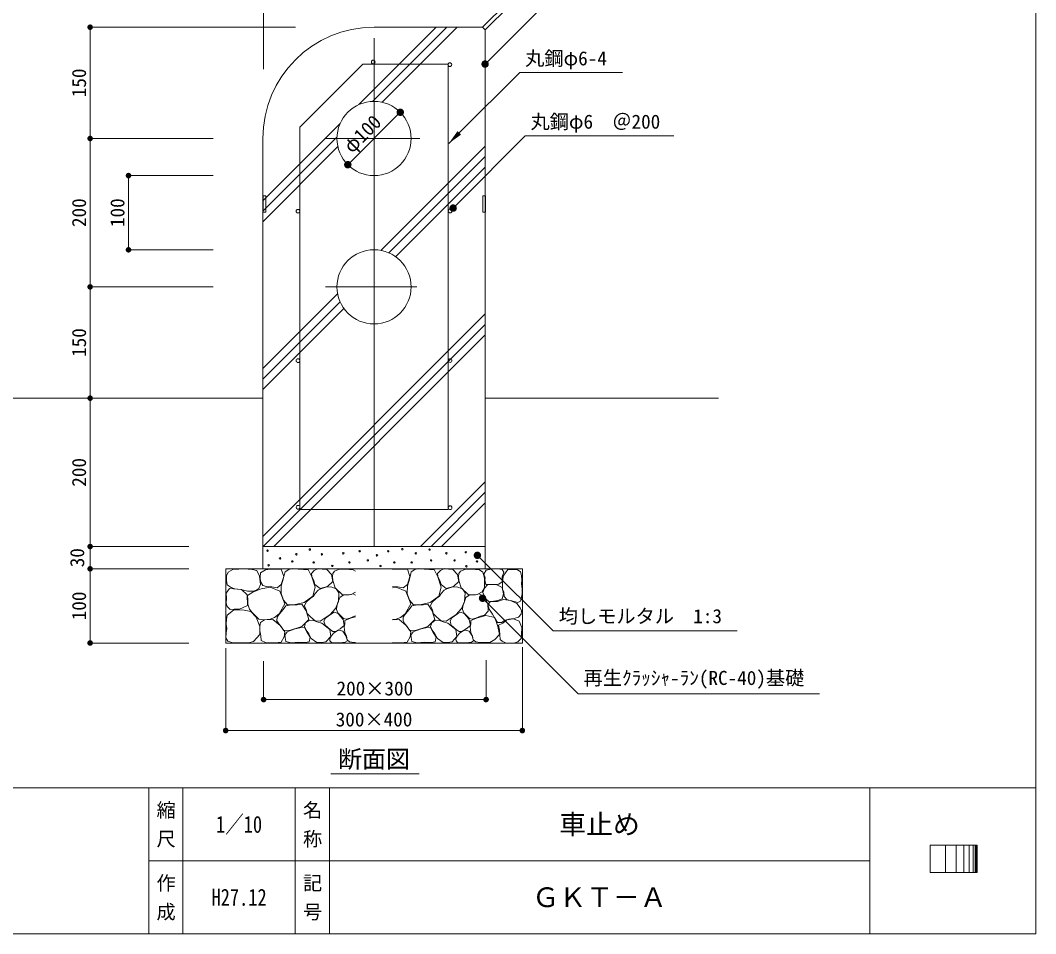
# Model space of a CAD drawing. Units: millimetres at full size, sheet at 1:10. Extents: x 257 to 2995, y 4337 to 6204.
# Drawn here: x 1626 to 2995, y 4337 to 5568 of the extents above; entities that cross this region are included whole.
import ezdxf
from ezdxf.enums import TextEntityAlignment as Align

# ---------------------------------------------------------------- set-up
doc = ezdxf.new("R2010")
doc.units = ezdxf.units.MM
doc.header["$LTSCALE"] = 10
doc.linetypes.add('USER1', pattern=[200, 125, -25, 25, -25])
doc.linetypes.add('USER2', pattern=[100, 75, -25])
for name, color, linetype, lineweight in [('0_2', 7, 'Continuous', 13), ('ハッチ', 4, 'Continuous', 13), ('寸法', 1, 'Continuous', 13), ('本体', 7, 'Continuous', 13)]:
    doc.layers.add(name, color=color, linetype=linetype, lineweight=lineweight)
doc.styles.add('@ＭＳ ゴシック', font='')
doc.styles.add('ＭＳ ゴシック', font='')
doc.styles.get('@ＭＳ ゴシック').set_extended_font_data('@MS Gothic')
doc.styles.get('ＭＳ ゴシック').set_extended_font_data('MS Gothic')

# ---------------------------------------------------------------- blocks, each defined once
blk = doc.blocks.new('filled_dot')
at = {"color": 0, "linetype": 'Continuous', "lineweight": -2, "const_width": 1.25}
blk.add_lwpolyline([(-0.625, 0, 1), (0.625, 0, 1)], format="xyb", close=True, dxfattribs=at)
blk = doc.blocks.new('filled_arrow')
at = {"color": 0, "linetype": 'Continuous', "lineweight": -2}
blk.add_solid([(7.5, 1.25), (0, 0), (7.5, -1.25)], dxfattribs=at)

msp = doc.modelspace()

# ---------------------------------------------------------------- linework, layer by layer
at = {"layer": '0_2'}
msp.add_line((2771.52, 4435.43), (1799.58, 4435.43), dxfattribs=at)
at = {"layer": 'ハッチ'}
for p, q in [((2082.81, 5454.58), (2187.17, 5558.94)), ((2101.27, 5458.9), (2201.31, 5558.94)), ((1953.23, 5325), (2057.59, 5429.36)), ((1953.23, 5310.86), (2053.27, 5410.9)), ((2112.56, 5258.06), (2253.23, 5398.73)), ((2123.36, 5254.71), (2253.23, 5384.59)), ((1953.23, 5098.73), (2054.11, 5199.61)), ((1953.23, 5084.59), (2057.46, 5188.82)), ((1953.23, 4872.45), (2253.23, 5172.45)), ((1953.86, 4858.94), (2253.23, 5158.31)), ((2165.99, 4858.94), (2253.23, 4946.18)), ((2180.13, 4858.94), (2253.23, 4932.04)), ((2135.24, 4804.64), (2128.23, 4804.89)), ((2078.23, 4765.44), (2076.76, 4765.08)), ((2133.14, 4761.25), (2128.23, 4760.7))]:
    msp.add_line(p, q, dxfattribs=at)
at = {"layer": 'ハッチ', "linetype": 'USER2'}
for p, q in [((2114.23, 5457.72), (2215.45, 5558.94)), ((1953.23, 5296.72), (2054.46, 5397.94)), ((2132.36, 5249.58), (2253.23, 5370.44)), ((1953.23, 5070.44), (2062.6, 5179.81)), ((1968, 4858.94), (2253.23, 5144.17)), ((2194.28, 4858.94), (2253.23, 4917.9))]:
    msp.add_line(p, q, dxfattribs=at)
at = {"layer": 'ハッチ'}
for points in [[(1945.23, 4800.61), (1940.66, 4798.87), (1932.61, 4798.65), (1923.48, 4801.04), (1915.65, 4802.13), (1910.43, 4803.87), (1905.43, 4807.13), (1904.13, 4813), (1904.34, 4819.52), (1906.52, 4824.3), (1913.04, 4827.99), (1921.09, 4828.64), (1928.05, 4828.86), (1938.7, 4827.99), (1945.01, 4826.69), (1948.71, 4818.86), (1950.01, 4808), (1947.84, 4802.57)], [(1965.25, 4804.64), (1958.16, 4804.89), (1953.1, 4806.66), (1950.06, 4811.72), (1949.55, 4817.03), (1950.06, 4823.35), (1956.89, 4827.65), (1963.22, 4828.41), (1978.16, 4828.41), (1981.7, 4818.55), (1978.16, 4807.67), (1972.59, 4803.12)], [(1981.19, 4786.68), (1977.9, 4795.79), (1978.16, 4806.16), (1980.43, 4813.24), (1982.21, 4820.32), (1983.47, 4824.87), (1988.28, 4828.16), (1993.6, 4829.17), (2000.94, 4828.41), (2008.02, 4827.91), (2014.35, 4827.91), (2019.41, 4818.04), (2023.72, 4804.39), (2020.68, 4791.99), (2009.03, 4783.65), (1995.11, 4780.61), (1986.51, 4780.36)], [(2021.94, 4813.13), (2019.31, 4818.63), (2018.83, 4822.45), (2022.66, 4826.52), (2028.16, 4829.39), (2033.42, 4828.67), (2039.64, 4827.95), (2045.86, 4821.26), (2047.53, 4811.94), (2040.36, 4805.25), (2030.55, 4802.62), (2023.62, 4807.64)], [(2151.19, 4786.68), (2147.9, 4795.79), (2148.15, 4806.16), (2150.43, 4813.24), (2152.2, 4820.32), (2153.47, 4824.87), (2158.28, 4828.16), (2163.59, 4829.17), (2170.93, 4828.41), (2178.02, 4827.91), (2184.35, 4827.91), (2189.41, 4818.04), (2193.71, 4804.39), (2190.67, 4791.99), (2179.03, 4783.65), (2165.11, 4780.61), (2156.5, 4780.36)], [(2191.94, 4813.13), (2189.31, 4818.63), (2188.83, 4822.45), (2192.65, 4826.52), (2198.16, 4829.39), (2203.42, 4828.67), (2209.64, 4827.95), (2215.85, 4821.26), (2217.53, 4811.94), (2210.35, 4805.25), (2200.55, 4802.62), (2193.61, 4807.64)], [(2217.79, 4813.37), (2217.07, 4818.63), (2217.55, 4822.69), (2219.94, 4825.8), (2225.44, 4828.19), (2233.1, 4828.43), (2240.03, 4828.19), (2245.3, 4827.71), (2249.84, 4824.37), (2252.23, 4816.24), (2252.23, 4810.98), (2251.99, 4803.34), (2249.12, 4797.84), (2242.43, 4794.49), (2230.71, 4793.78), (2220.9, 4803.34)], [(2252.83, 4813.9), (2253.84, 4807.85), (2265.33, 4807.85), (2271.58, 4808.26), (2276.22, 4811.28), (2276.22, 4818.13), (2278.24, 4824.37), (2276.22, 4828.2), (2269.36, 4829.01), (2261.1, 4828.4), (2254.44, 4826.99), (2251.42, 4821.55), (2253.03, 4816.92)], [(2278.04, 4797.91), (2278.85, 4791.67), (2282.68, 4787.23), (2287.31, 4786.03), (2292.36, 4785.02), (2297.19, 4783.41), (2300.82, 4785.22), (2301.83, 4788.65), (2303.04, 4795.29), (2302.84, 4802.14), (2302.23, 4808.59), (2302.64, 4813.83), (2302.23, 4820.07), (2300.82, 4824.71), (2296.19, 4828.13), (2290.54, 4827.93), (2283.69, 4827.93), (2277.23, 4819.07), (2276.23, 4808.79), (2276.63, 4801.34)], [(2275.82, 4788.44), (2270.38, 4786.43), (2264.13, 4785.22), (2258.68, 4784.62), (2254.25, 4787.84), (2252.03, 4791.87), (2249.81, 4797.11), (2252.23, 4802.95), (2256.06, 4807.18), (2267.76, 4807.99), (2276.02, 4803.76), (2277.64, 4795.09)], [(1914.75, 4774.61), (1909.43, 4773.99), (1905.36, 4778.05), (1903.8, 4782.43), (1904.11, 4789.3), (1903.8, 4796.18), (1908.18, 4802.43), (1924.75, 4800.86), (1932.26, 4793.99), (1932.57, 4779.61), (1921.63, 4774.61)], [(1963.15, 4761.25), (1955.11, 4760.35), (1947.96, 4761.25), (1944.09, 4764.82), (1939.03, 4769.87), (1935.16, 4774.63), (1933.08, 4781.18), (1933.08, 4787.73), (1932.78, 4792.78), (1939.92, 4797.25), (1951.24, 4802.01), (1963.15, 4804.39), (1976.13, 4798.82), (1982.96, 4781.88), (1975.36, 4768.39), (1968.81, 4763.33)], [(2017.9, 4763.66), (2013.11, 4768.68), (2011.92, 4773.7), (2009.53, 4778.96), (2011.68, 4783.98), (2017.18, 4788.76), (2021.73, 4792.1), (2023.64, 4795.45), (2027.94, 4799.99), (2031.29, 4802.14), (2038.23, 4804.29), (2044.92, 4804.77), (2052.34, 4801.9), (2055.93, 4796.64), (2055.21, 4784.93), (2051.38, 4775.37), (2043.97, 4767.25), (2030.57, 4758.17), (2023.64, 4758.88)], [(2187.89, 4763.66), (2183.11, 4768.68), (2181.92, 4773.7), (2179.52, 4778.96), (2181.68, 4783.98), (2187.18, 4788.76), (2191.72, 4792.1), (2193.63, 4795.45), (2197.94, 4799.99), (2201.29, 4802.14), (2208.22, 4804.29), (2214.92, 4804.77), (2222.34, 4801.9), (2225.92, 4796.64), (2225.21, 4784.93), (2221.38, 4775.37), (2213.96, 4767.25), (2200.57, 4758.17), (2193.63, 4758.88)], [(2246.76, 4765.08), (2240.71, 4762.25), (2235.47, 4761.25), (2232.04, 4762.05), (2227.81, 4765.88), (2224.38, 4769.51), (2222.56, 4774.14), (2222.97, 4778.78), (2224.58, 4783.61), (2227.2, 4790.26), (2231.64, 4793.48), (2239.9, 4793.68), (2245.15, 4795.09), (2252.2, 4791.06), (2256.84, 4782), (2257.04, 4771.93), (2252.4, 4766.49)], [(1977.4, 4751.78), (1974.87, 4754.81), (1972.33, 4758.61), (1972.59, 4763.92), (1975.62, 4768.47), (1980.69, 4774.29), (1984.23, 4778.84), (1989.29, 4779.85), (1999.67, 4780.36), (2006, 4781.12), (2011.82, 4772.26), (2015.11, 4760.63), (2006, 4751.02), (1989.29, 4745.71), (1981.19, 4746.21)], [(2147.39, 4751.78), (2144.86, 4754.81), (2142.33, 4758.61), (2142.58, 4763.92), (2145.62, 4768.47), (2150.68, 4774.29), (2154.23, 4778.84), (2159.29, 4779.85), (2169.67, 4780.36), (2175.99, 4781.12), (2181.82, 4772.26), (2185.11, 4760.63), (2175.99, 4751.02), (2159.29, 4745.71), (2151.19, 4746.21)], [(2300.42, 4776.56), (2302.03, 4772.33), (2301.63, 4767.89), (2298.2, 4763.66), (2292.15, 4762.05), (2285.1, 4761.04), (2279.25, 4759.43), (2275.02, 4756.41), (2269.57, 4756.61), (2266.75, 4761.65), (2262.92, 4767.89), (2258.28, 4774.34), (2256.67, 4780.99), (2260.1, 4784.82), (2269.57, 4785.02), (2277.64, 4787.64), (2287.31, 4786.03), (2295.78, 4782.4)], [(1912.63, 4729.3), (1906.2, 4731.36), (1903.62, 4735.99), (1903.88, 4742.43), (1904.65, 4748.6), (1903.88, 4754.52), (1904.4, 4760.69), (1905.42, 4766.35), (1913.92, 4773.3), (1925.76, 4773.56), (1937.09, 4771.24), (1944.3, 4763.78), (1949.45, 4751.17), (1949.19, 4740.62), (1940.7, 4731.11), (1934, 4729.3), (1923.96, 4729.05)], [(2043.99, 4747.08), (2040.73, 4749.75), (2037.17, 4753.16), (2035.68, 4758.35), (2037.61, 4762.35), (2041.17, 4765.17), (2045.77, 4768.43), (2049.63, 4770.65), (2054.97, 4768.58), (2058.23, 4764.72), (2061.64, 4760.72), (2063.13, 4752.72), (2057.64, 4748.12), (2051.41, 4744.27), (2047.85, 4744.27)], [(2213.99, 4747.08), (2210.72, 4749.75), (2207.16, 4753.16), (2205.68, 4758.35), (2207.61, 4762.35), (2211.17, 4765.17), (2215.77, 4768.43), (2219.62, 4770.65), (2224.96, 4768.58), (2228.23, 4764.72), (2231.64, 4760.72), (2233.12, 4752.72), (2227.63, 4748.12), (2221.4, 4744.27), (2217.84, 4744.27)], [(2246.36, 4729.82), (2240.31, 4730.62), (2237.08, 4733.24), (2236.07, 4738.28), (2233.65, 4742.91), (2232.85, 4750.17), (2233.65, 4755), (2233.65, 4759.43), (2242.73, 4762.86), (2254.02, 4766.08), (2266.11, 4763.46), (2270.15, 4751.17), (2272.57, 4740.29), (2266.32, 4733.85), (2259.26, 4729.42)], [(1950.61, 4738.52), (1949.44, 4745.28), (1949.44, 4751.81), (1950.37, 4756.48), (1955.74, 4760.21), (1966.94, 4760.44), (1976.51, 4752.51), (1982.81, 4743.88), (1981.88, 4737.12), (1977.91, 4729.89), (1969.74, 4729.19), (1956.91, 4729.43), (1951.07, 4732.46)], [(2015.27, 4741.2), (2011.68, 4746.22), (2009.53, 4751), (2010.96, 4756.02), (2015.27, 4759.12), (2020.77, 4759.84), (2026.27, 4757.45), (2032.97, 4755.54), (2043.49, 4746.93), (2044.92, 4737.61), (2038.47, 4730.68), (2032.25, 4729.49), (2026.27, 4729.73), (2018.62, 4735.22)], [(2185.26, 4741.2), (2181.68, 4746.22), (2179.52, 4751), (2180.96, 4756.02), (2185.26, 4759.12), (2190.76, 4759.84), (2196.27, 4757.45), (2202.96, 4755.54), (2213.49, 4746.93), (2214.92, 4737.61), (2208.46, 4730.68), (2202.24, 4729.49), (2196.27, 4729.73), (2188.61, 4735.22)], [(2302.43, 4749.74), (2302.23, 4740.68), (2301.42, 4735.04), (2297.19, 4730.4), (2292.95, 4728.99), (2284.89, 4728.79), (2280.66, 4729.39), (2276.22, 4731.21), (2273.2, 4733.83), (2272.99, 4740.07), (2272.19, 4746.12), (2271.18, 4752.76), (2276.82, 4755.59), (2282.27, 4760.22), (2291.14, 4761.63), (2299, 4758.2)], [(1983.19, 4736.41), (1982.95, 4739.52), (1986.06, 4743.82), (1990.61, 4745.97), (1996.83, 4747.88), (2003.28, 4749.32), (2009.26, 4749.8), (2013.09, 4743.1), (2016.92, 4736.65), (2015.72, 4730.68), (2010.22, 4729.48), (2000.89, 4729.96), (1991.33, 4729), (1984.39, 4730.92)], [(2049.92, 4729.3), (2046.36, 4729.3), (2043.84, 4731.82), (2043.69, 4734.78), (2045.77, 4738.63), (2048.59, 4742.19), (2052, 4744.42), (2055.71, 4746.34), (2061.35, 4744.71), (2065.35, 4738.49), (2067.28, 4731.96), (2064.46, 4730.04), (2056.9, 4729.3)], [(2153.19, 4736.41), (2152.95, 4739.52), (2156.06, 4743.82), (2160.6, 4745.97), (2166.82, 4747.88), (2173.28, 4749.32), (2179.26, 4749.8), (2183.09, 4743.1), (2186.91, 4736.65), (2185.72, 4730.68), (2180.22, 4729.48), (2170.89, 4729.96), (2161.32, 4729), (2154.39, 4730.92)], [(2219.92, 4729.3), (2216.36, 4729.3), (2213.84, 4731.82), (2213.69, 4734.78), (2215.77, 4738.63), (2218.59, 4742.19), (2222, 4744.42), (2225.71, 4746.34), (2231.34, 4744.71), (2235.35, 4738.49), (2237.28, 4731.96), (2234.46, 4730.04), (2226.89, 4729.3)]]:
    msp.add_lwpolyline(points, close=True, dxfattribs=at)
for points in [[(2128.23, 4827.81), (2133.22, 4828.41), (2148.15, 4828.41), (2151.7, 4818.55), (2148.15, 4807.67), (2142.58, 4803.12), (2135.24, 4804.64)], [(2078.23, 4797.39), (2072.43, 4794.49), (2060.71, 4793.78), (2050.9, 4803.34), (2047.8, 4813.37)], [(2076.76, 4765.08), (2070.71, 4762.25), (2065.47, 4761.25), (2062.04, 4762.05), (2057.81, 4765.88), (2054.38, 4769.51), (2052.57, 4774.14), (2052.97, 4778.78), (2054.58, 4783.61), (2057.21, 4790.26), (2061.64, 4793.48), (2069.91, 4793.68), (2075.15, 4795.09), (2078.23, 4793.33)], [(2128.23, 4803.4), (2133.14, 4804.39), (2146.13, 4798.82), (2152.96, 4781.88), (2145.35, 4768.39), (2138.8, 4763.33), (2133.14, 4761.25)], [(2076.36, 4729.82), (2070.31, 4730.62), (2067.08, 4733.24), (2066.08, 4738.28), (2063.66, 4742.91), (2062.85, 4750.17), (2063.66, 4755), (2063.66, 4759.43), (2072.73, 4762.86), (2078.23, 4764.43)], [(2128.23, 4760.26), (2136.94, 4760.44), (2146.51, 4752.51), (2152.81, 4743.88), (2151.87, 4737.12), (2147.91, 4729.89), (2139.74, 4729.19), (2128.23, 4729.4)]]:
    msp.add_lwpolyline(points, dxfattribs=at)
for centre in [(1959.68, 4853.4), (1998.53, 4848.51), (2016.64, 4855), (2032.93, 4848.51), (2061.82, 4849.89), (2083.84, 4852.64), (2107.23, 4847.14), (2122.36, 4852.64), (2141.46, 4855.4), (2159.52, 4849.89), (2178.13, 4854.86), (2200.8, 4849.89), (2226.94, 4851.27), (1961.1, 4833.7), (1976.51, 4843.01), (1993.02, 4838.88), (2021.92, 4837.51), (2046.94, 4832.83), (2070.08, 4837.51), (2094.85, 4840.26), (2111.94, 4832.87), (2130.62, 4837.51), (2154.01, 4837.51), (2180.16, 4840.26), (2211.8, 4840.26), (2227.74, 4832.28), (2242.08, 4838.88)]:
    msp.add_circle(centre, 1, dxfattribs=at)
at = {"layer": '寸法'}
for p, q in [((1954.33, 5502.4), (1954.33, 5622.6)), ((2249.7, 5558.94), (2282.7, 5591.95)), ((2253.23, 5555.41), (2286.24, 5588.41)), ((1720.43, 5558.94), (1720.43, 5408.94)), ((1997.51, 5558.94), (1720.43, 5558.94)), ((2138.59, 5444.3), (2067.88, 5373.59)), ((1886.27, 5408.94), (1720.43, 5408.94)), ((1720.43, 5408.94), (1720.43, 5208.94)), ((1886.27, 5408.94), (1720.43, 5408.94)), ((1772.19, 5358.94), (1772.19, 5258.94)), ((1886.27, 5358.94), (1772.19, 5358.94)), ((1886.27, 5258.94), (1772.19, 5258.94)), ((1886.27, 5208.94), (1720.43, 5208.94)), ((1720.43, 5208.94), (1720.43, 5058.94)), ((1853.59, 5208.94), (1720.43, 5208.94)), ((1953.23, 5058.94), (1720.43, 5058.94)), ((1720.43, 4858.94), (1720.43, 5058.94)), ((1853.59, 5058.94), (1720.43, 5058.94)), ((1853.59, 4858.94), (1720.43, 4858.94)), ((1720.43, 4858.94), (1720.43, 4828.94)), ((1853.59, 4858.94), (1720.43, 4858.94)), ((1853.59, 4828.94), (1720.43, 4828.94)), ((1720.43, 4828.94), (1720.43, 4728.94)), ((1853.59, 4828.94), (1720.43, 4828.94)), ((1853.59, 4728.94), (1720.43, 4728.94)), ((2303.23, 4723.29), (2303.23, 4610.97)), ((1903.23, 4722.18), (1903.23, 4610.97)), ((1954.33, 4704.53), (1954.33, 4652.71)), ((2254.33, 4705.64), (2254.33, 4652.71)), ((1954.33, 4652.71), (2254.33, 4652.71)), ((1903.23, 4610.97), (2303.23, 4610.97))]:
    msp.add_line(p, q, dxfattribs=at)
at = {"layer": '寸法', "color": 3}
for p, q in [((2044.97, 4552.7), (2164.3, 4552.7)), ((2873.78, 4456.31), (2873.78, 4419.49)), ((2888.11, 4456.31), (2888.11, 4419.49)), ((2898.68, 4456.31), (2898.68, 4419.49)), ((2905.85, 4456.31), (2905.85, 4419.49)), ((2911.13, 4456.31), (2911.13, 4419.49)), ((2913.77, 4456.31), (2913.77, 4419.49)), ((2915.28, 4456.31), (2915.28, 4419.49))]:
    msp.add_line(p, q, dxfattribs=at)
at = {"layer": '寸法'}
for points in [[(2252.99, 5509.27), (2260.06, 5516.34), (2347.07, 5603.35), (2577.46, 5603.35)], [(2204.05, 5402.34), (2218.19, 5416.48), (2299.69, 5497.97), (2438.23, 5497.97)], [(2209.89, 5315.16), (2216.97, 5322.23), (2307.07, 5412.34), (2507.36, 5412.34)], [(2242.61, 4847.11), (2249.68, 4840.03), (2344.59, 4745.13), (2592.65, 4745.13)], [(2249.53, 4789.23), (2256.6, 4782.15), (2378.41, 4660.35), (2703.71, 4660.35)]]:
    msp.add_lwpolyline(points, dxfattribs=at)
at = {"layer": '寸法', "color": 3}
msp.add_lwpolyline([(2853.27, 4456.31), (2916.25, 4456.31), (2916.25, 4419.49), (2853.27, 4419.49)], close=True, dxfattribs=at)
at = {"layer": '本体'}
for p, q in [((2249.7, 5558.94), (2103.23, 5558.94)), ((2249.7, 5558.94), (2253.23, 5555.41)), ((2253.23, 5555.41), (2253.23, 4828.94)), ((2088.08, 5508.94), (2003.23, 5424.09)), ((2088.08, 5508.94), (2203.23, 5508.94)), ((2203.23, 4908.94), (2203.23, 5508.94)), ((2003.23, 5424.09), (2003.23, 4908.94)), ((1953.23, 5408.94), (1953.23, 4828.94)), ((1424.04, 5058.94), (1953.23, 5058.94)), ((2253.23, 5058.94), (2567.48, 5058.94)), ((2003.23, 4908.94), (2203.23, 4908.94)), ((1953.23, 4858.94), (2253.23, 4858.94)), ((1903.23, 4828.94), (2303.23, 4828.94)), ((1903.23, 4828.94), (1903.23, 4728.94)), ((2303.23, 4828.94), (2303.23, 4730)), ((2303.23, 4828.94), (2303.23, 4728.94)), ((1903.23, 4728.94), (2303.23, 4728.94)), ((2078.23, 4729.76), (2076.36, 4729.82)), ((1799.58, 4533.72), (1799.58, 4337.14)), ((1845.54, 4533.72), (1845.54, 4337.14)), ((1997.01, 4533.72), (1997.01, 4337.25)), ((2042.98, 4533.72), (2042.98, 4337.14)), ((2771.52, 4533.72), (2771.52, 4337.14))]:
    msp.add_line(p, q, dxfattribs=at)
at = {"layer": '本体', "color": 1, "linetype": 'USER1'}
for p, q in [((2103.23, 4858.94), (2103.23, 5544.13)), ((2037.99, 5408.94), (2164.89, 5408.94)), ((2037.99, 5208.94), (2161.1, 5208.94))]:
    msp.add_line(p, q, dxfattribs=at)
at = {"layer": '本体', "color": 6}
msp.add_line((257.24, 4533.72), (2995.36, 4533.72), dxfattribs=at)
msp.add_lwpolyline([(2995.36, 6148.95), (257.24, 6148.95), (257.24, 4337.14), (2995.36, 4337.14)], close=True, dxfattribs=at)
at = {"layer": '本体'}
for points in [[(1953.64, 5309.49), (1957.49, 5309.49), (1957.49, 5331.69), (1953.64, 5331.69)], [(2249.79, 5309.49), (2253.64, 5309.49), (2253.64, 5331.69), (2249.79, 5331.69)]]:
    msp.add_lwpolyline(points, close=True, dxfattribs=at)
msp.add_lwpolyline([(2047.8, 4813.37), (2047.08, 4818.63), (2047.56, 4822.69), (2049.95, 4825.8), (2055.45, 4828.19), (2063.1, 4828.43), (2070.04, 4828.19), (2075.3, 4827.71), (2078.23, 4825.56)], dxfattribs=at)
for centre, radius in [((2102.11, 5512.02), 2.5), ((2205.57, 5508.47), 2.5), ((2103.23, 5408.94), 50), ((2000.7, 5310.87), 2.5), ((2205.72, 5311.2), 2.5), ((2103.23, 5208.94), 50), ((2000.75, 5109.46), 2.5), ((2205.76, 5109.62), 2.5), ((2000.78, 4911.84), 2.5), ((2205.78, 4911.3), 2.5)]:
    msp.add_circle(centre, radius, dxfattribs=at)
msp.add_arc((2103.23, 5408.94), 150, 90.00001, 179.99997, dxfattribs=at)

# ---------------------------------------------------------------- block references
at = {"layer": '寸法'}
for name, p, xscale, yscale, rotation in [('filled_dot', (1720.43, 5558.94), 3, 3, 270), ('filled_dot', (2252.99, 5509.27), 4, 4, 45), ('filled_dot', (2138.59, 5444.3), 4, 4, 225), ('filled_dot', (1720.43, 5408.94), 3, 3, 90), ('filled_dot', (1720.43, 5408.94), 3, 3, 270), ('filled_arrow', (2204.05, 5402.34), 2.67, 2.67, 45), ('filled_dot', (2067.88, 5373.59), 4, 4, 45), ('filled_dot', (1772.19, 5358.94), 3, 3, 270), ('filled_dot', (2209.89, 5315.16), 4, 4, 45), ('filled_dot', (1772.19, 5258.94), 3, 3, 90), ('filled_dot', (1720.43, 5208.94), 3, 3, 90), ('filled_dot', (1720.43, 5208.94), 3, 3, 270), ('filled_dot', (1720.43, 5058.94), 3, 3, 90), ('filled_dot', (1720.43, 5058.94), 3, 3, 270), ('filled_dot', (1720.43, 4858.94), 3, 3, 90), ('filled_dot', (1720.43, 4858.94), 3, 3, 270), ('filled_dot', (2242.61, 4847.11), 4, 4, 315), ('filled_dot', (1720.43, 4828.94), 3, 3, 90), ('filled_dot', (1720.43, 4828.94), 3, 3, 270), ('filled_dot', (2249.53, 4789.23), 4, 4, 315), ('filled_dot', (1720.43, 4728.94), 3, 3, 90), ('filled_dot', (2254.33, 4652.71), 3, 3, 180), ('filled_dot', (2303.23, 4610.97), 3, 3, 180)]:
    msp.add_blockref(name, p, dxfattribs=dict(at, xscale=xscale, yscale=yscale, rotation=rotation))
at = {"layer": '寸法', "xscale": 3, "yscale": 3}
for p in [(1954.33, 4652.71), (1903.23, 4610.97)]:
    msp.add_blockref('filled_dot', p, dxfattribs=at)

# ---------------------------------------------------------------- texts
at = {"layer": '寸法', "color": 3, "style": 'ＭＳ ゴシック'}
for s, height, p in [('丸鋼φ6-4', 18.99, (2307, 5501.79)), ('丸鋼φ6\u3000＠200', 18.99, (2314.24, 5416.48)), ('均しモルタル\u30001:3', 18.99, (2352.28, 4749.93)), ('再生ｸﾗｯｼｬ-ﾗﾝ(RC-40)基礎', 18.99, (2385.81, 4666.68)), ('断面図', 23.74, (2054.6, 4553.53))]:
    msp.add_text(s, height=height, dxfattribs=at).set_placement(p, align=Align.BOTTOM_LEFT)
at = {"layer": '寸法', "style": 'ＭＳ ゴシック'}
for s, rotation, p in [('150', 90, (1705.43, 5483.94)), ('φ100', 45, (2087.42, 5415.2)), ('200', 90, (1705.43, 5308.94)), ('100', 90, (1757.19, 5308.94)), ('150', 90, (1705.43, 5133.94)), ('200', 90, (1705.43, 4958.94)), ('30', 90, (1702.93, 4843.94)), ('100', 90, (1705.43, 4778.94))]:
    msp.add_text(s, height=18.99, rotation=rotation, dxfattribs=at).set_placement(p, align=Align.MIDDLE_CENTER)
for s, p in [('200×300', (2104.33, 4667.71)), ('300×400', (2103.23, 4625.97))]:
    msp.add_text(s, height=18.99, dxfattribs=at).set_placement(p, align=Align.MIDDLE_CENTER)
at = {"layer": '本体', "style": '@ＭＳ ゴシック'}
for s, p in [(' 縮 尺 ', (1822.56, 4484.57)), ('名 称', (2020, 4484.57)), ('作 成', (1822.56, 4386.28)), ('記 号', (2020, 4386.28))]:
    msp.add_text(s, height=18.99, rotation=270, dxfattribs=at).set_placement(p, align=Align.MIDDLE_CENTER)
at = {"layer": '本体', "style": 'ＭＳ ゴシック', "width": 0.8}
for s, p in [('1／10', (1921.28, 4484.57)), ('H27.12', (1921.28, 4386.28))]:
    msp.add_text(s, height=22.79, dxfattribs=at).set_placement(p, align=Align.MIDDLE_CENTER)
at = {"layer": '本体', "style": 'ＭＳ ゴシック'}
for s, p in [('車止め', (2407.25, 4484.57)), ('ＧＫＴ－Ａ', (2407.25, 4386.28))]:
    msp.add_text(s, height=26.58, dxfattribs=at).set_placement(p, align=Align.MIDDLE_CENTER)

doc.saveas('drawing.dxf')
